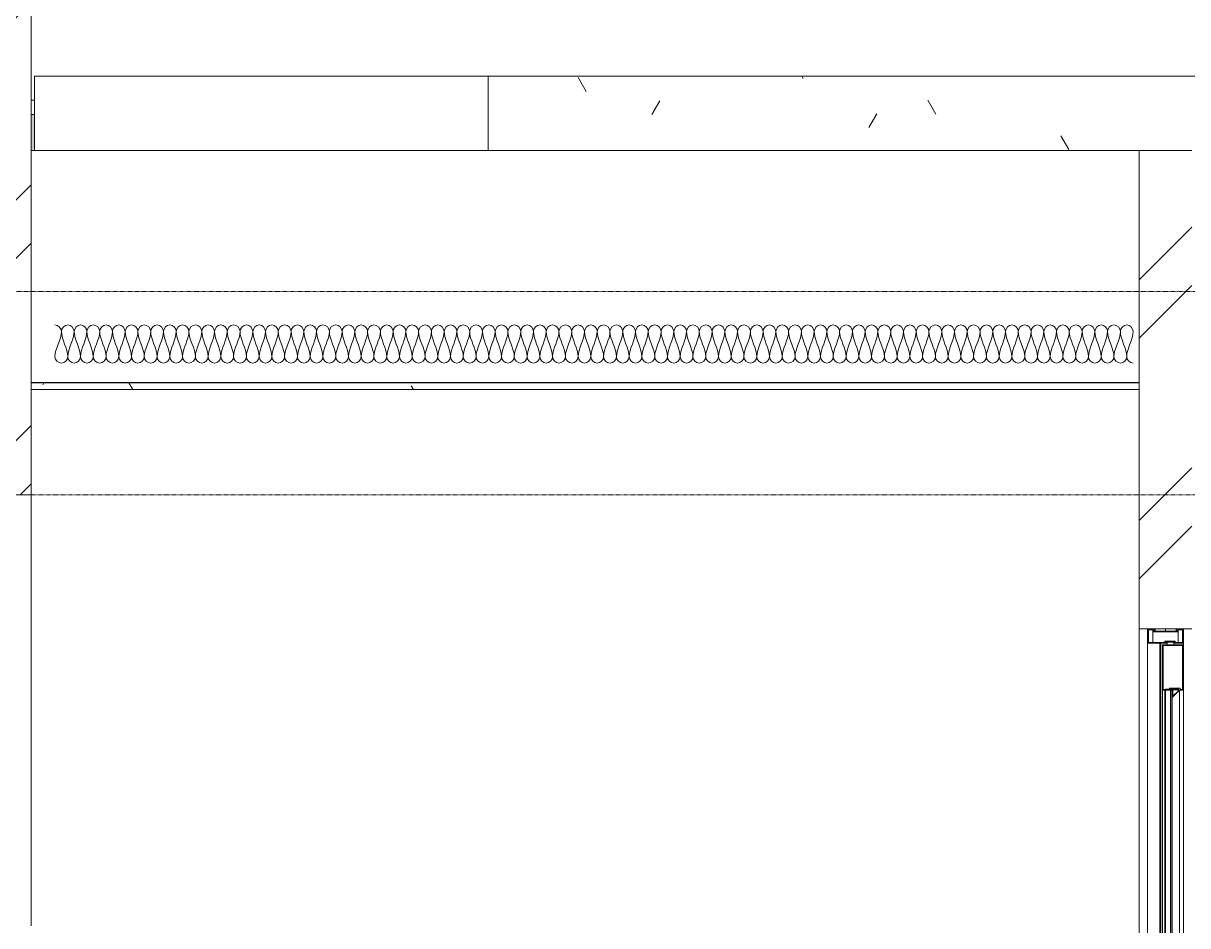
# Model space of a CAD drawing. Header units: millimetres. Extents: x -12186 to 152825, y -4386 to 9463.
# Drawn here: x 99962 to 102395, y 1480 to 3365 of the extents above; entities that cross this region are included whole.
import ezdxf

# ---------------------------------------------------------------- set-up
doc = ezdxf.new("R2010")
doc.units = ezdxf.units.MM
doc.linetypes.add('1000 Dashed', pattern=[2, 1, -1])
for name, color, linetype, lineweight in [('A-CLNG', 13, 'Continuous', 9), ('A-CLNG-PATT', 13, 'Continuous', 9), ('A-DETL', 90, 'Continuous', 5), ('A-DOOR', 31, 'Continuous', 5), ('A-FLOR-LEVL', 51, 'Continuous', 5), ('A-GLAZ-CURT', 52, 'Continuous', 5), ('A-GLAZ-CWMG', 51, 'Continuous', 5), ('A-WALL', 113, 'Continuous', 9), ('A-WALL-PATT', 111, 'Continuous', 9), ('S-FSTN', 2, 'Continuous', 5)]:
    doc.layers.add(name, color=color, linetype=linetype, lineweight=lineweight)
pattern_1 = [(45, (103963, 5504.12), (-251.447, 251.447), []), (45, (103963, 5885.12), (-251.447, 251.447), [])]
pattern_2 = [(0, (-3547.9, 5504.12), (812.8, 203.2), [33.53, -576.07, 33.53, -3827.27]), (0, (-3547.9, 5504.12), (812.8, 203.2), [-643.128, -576.072, 33.528, -1185.672, -2032]), (0, (-3547.9, 5504.12), (812.8, 203.2), [-2438.4, 33.528, -576.072, 33.528, -1388.872]), (0, (-3547.9, 5504.12), (812.8, 203.2), [-3081.53, -372.87, 33.53, -982.47]), (120, (-3243.1, 5605.72), (-582.376, 602.3054), [33.53, -576.07, 33.53, -3827.27]), (120, (-3243.1, 5605.72), (-582.376, 602.3054), [-643.128, -576.072, 33.528, -1185.672, -2032]), (120, (-3243.1, 5605.72), (-582.376, 602.3054), [-2438.4, 33.528, -576.072, 33.528, -1388.872]), (120, (-3243.1, 5605.72), (-582.376, 602.3054), [-3081.53, -372.87, 33.53, -982.47]), (240, (-3141.5, 6012.12), (-230.424, -805.5054), [33.53, -576.07, 33.53, -3827.27]), (240, (-3141.5, 6012.12), (-230.424, -805.5054), [-643.128, -576.072, 33.528, -1185.672, -2032]), (240, (-3141.5, 6012.12), (-230.424, -805.5054), [-2438.4, 33.528, -576.072, 33.528, -1388.872]), (240, (-3141.5, 6012.12), (-230.424, -805.5054), [-3081.53, -372.87, 33.53, -982.47])]

# ---------------------------------------------------------------- blocks, each defined once
blk = doc.blocks.new('Door Aluminium - Single Opening Out with Cill - Door Aluminium Single Opening Out with Cill 900x2100-V336-Section 3')
at = {"layer": 'A-DOOR'}
for p, q in [((-5183.7, 2100), (-5199.2, 2100)), ((-5199.2, 2100), (-5199.2, 2070)), ((-5197.2, 2071.8), (-5197.2, 2098)), ((-5197.2, 2098), (-5188, 2098)), ((-5188, 2098), (-5188, 2093.7)), ((-5188, 2093.7), (-5135.4, 2093.7)), ((-5188, 2071.8), (-5188, 2093.7)), ((-5186.2, 2095.5), (-5186.2, 2098.5)), ((-5186.2, 2098.5), (-5183.7, 2098.5)), ((-5186.2, 2095.5), (-5186.2, 2098.5)), ((-5183.7, 2098.5), (-5186.2, 2098.5)), ((-5137.2, 2095.5), (-5186.2, 2095.5)), ((-5183.7, 2098.5), (-5183.7, 2100)), ((-5183.7, 2098.5), (-5183.7, 2095.5)), ((-5124.2, 2100), (-5139.7, 2100)), ((-5139.7, 2100), (-5139.7, 2098.5)), ((-5139.7, 2098.5), (-5137.2, 2098.5)), ((-5137.2, 2098.5), (-5139.7, 2098.5)), ((-5139.7, 2095.4), (-5139.7, 2098.5)), ((-5137.2, 2098.5), (-5137.2, 2095.5)), ((-5137.2, 2098.5), (-5137.2, 2095.5)), ((-5135.4, 2093.7), (-5135.4, 2098)), ((-5135.4, 2098), (-5126.2, 2098)), ((-5135.4, 2093.7), (-5135.4, 2072)), ((-5126.2, 2098), (-5126.2, 2072)), ((-5124.2, 2070), (-5124.2, 2100)), ((-5199.2, 2070), (-5173.7, 2070)), ((-5199.2, 32.1), (-5199.2, 2070)), ((-5163.5, 2071.8), (-5197.2, 2071.8)), ((-5173.7, 2070), (-5173.7, 2055)), ((-5171.9, 2055), (-5171.9, 2070)), ((-5171.9, 2070), (-5158.7, 2070)), ((-5141.4, 2074.4), (-5163.5, 2074.4)), ((-5163.5, 2074.4), (-5163.5, 2071.8)), ((-5161.7, 2071.3), (-5161.7, 2072.6)), ((-5161.7, 2072.6), (-5143.2, 2072.6)), ((-5161.7, 2071.3), (-5161.7, 2072.6)), ((-5158.7, 2071), (-5161.7, 2071.3)), ((-5158.7, 2070), (-5158.7, 2071)), ((-5158.7, 2070), (-5158.7, 2067)), ((-5143.2, 2071), (-5144.7, 2071)), ((-5144.7, 2071), (-5144.7, 2070)), ((-5144.7, 2070), (-5124.2, 2070)), ((-5144.7, 2067), (-5144.7, 2070)), ((-5143.2, 2072.6), (-5143.2, 2071)), ((-5143.2, 2072.6), (-5143.2, 2071)), ((-5141.4, 2072), (-5141.4, 2074.4)), ((-5126.2, 2072), (-5141.4, 2072)), ((-5124.2, 2070), (-5124.2, 0)), ((-5173.7, 2055), (-5171.9, 2055)), ((-5173.7, 25.4), (-5173.7, 2055)), ((-5171.9, 2055), (-5171.9, 14.4)), ((-5124.4, 2067), (-5168.4, 2067)), ((-5168.4, 2067), (-5168.4, 1972)), ((-5166.6, 1973.8), (-5166.6, 2065.2)), ((-5166.6, 2065.2), (-5126.2, 2065.2)), ((-5126.2, 2065.2), (-5126.2, 1973.8)), ((-5124.4, 1972), (-5124.4, 2067)), ((-5168.4, 1972), (-5163.4, 1972)), ((-5168.4, 110), (-5168.4, 1972)), ((-5153.2, 1973.8), (-5166.6, 1973.8)), ((-5163.4, 1972), (-5163.4, 1957)), ((-5161.7, 1974.1), (-5161.7, 110)), ((-5151.7, 1974.1), (-5161.7, 1974.1)), ((-5161.7, 1957), (-5161.7, 1972)), ((-5161.7, 1972), (-5148.4, 1972)), ((-5131.1, 1976.4), (-5153.2, 1976.4)), ((-5153.2, 1976.4), (-5153.2, 1973.8)), ((-5151.7, 110), (-5151.7, 1974.1)), ((-5151.4, 1973.3), (-5151.4, 1974.6)), ((-5151.4, 1974.6), (-5134.4, 1974.6)), ((-5151.4, 1973.3), (-5151.4, 1974.6)), ((-5148.4, 1973.3), (-5151.4, 1973.3)), ((-5148.4, 1972), (-5148.4, 1973.3)), ((-5148.4, 1972), (-5148.4, 110)), ((-5134.7, 1974.1), (-5147.7, 1974.1)), ((-5147.7, 1974.1), (-5147.7, 1956.9)), ((-5147.7, 1956.9), (-5132.8, 1971.8)), ((-5146.7, 1959.3), (-5146.7, 1973.1)), ((-5146.7, 1973.1), (-5135.7, 1973.1)), ((-5135.7, 1973.1), (-5135.7, 1970.3)), ((-5135.7, 1970.3), (-5135.7, 1973.1)), ((-5134.7, 1971.8), (-5134.7, 1974.1)), ((-5132.8, 1971.8), (-5134.7, 1971.8)), ((-5134.4, 1974.6), (-5134.4, 1972)), ((-5134.4, 1972), (-5124.4, 1972)), ((-5132.8, 110.2), (-5132.8, 1971.8)), ((-5131.1, 1973.8), (-5131.1, 1976.4)), ((-5126.2, 1973.8), (-5131.1, 1973.8)), ((-5124.4, 1972), (-5124.4, 110)), ((-5163.4, 1957), (-5161.7, 1957)), ((-5163.4, 125), (-5163.4, 1957)), ((-5147.7, 125.1), (-5147.7, 1956.9)), ((-5135.7, 1970.3), (-5146.7, 1959.3)), ((-5163.4, 125), (-5163.4, 110)), ((-5161.7, 125), (-5163.4, 125)), ((-5161.7, 110), (-5161.7, 125)), ((-5132.8, 110.2), (-5147.7, 125.1)), ((-5147.7, 125.1), (-5147.7, 107.9)), ((-5146.7, 108.9), (-5146.7, 122.7)), ((-5146.7, 122.7), (-5135.7, 111.7)), ((-5163.4, 110), (-5168.4, 110)), ((-5168.4, 110), (-5168.4, 15)), ((-5166.6, 36.8), (-5166.6, 108.2)), ((-5166.6, 108.2), (-5153.2, 108.2)), ((-5163.4, 36.6), (-5163.4, 108.2)), ((-5148.4, 110), (-5161.7, 110)), ((-5161.7, 110), (-5151.7, 110)), ((-5161.7, 108.2), (-5161.7, 36.6)), ((-5153.2, 108.2), (-5153.2, 105.6)), ((-5153.2, 105.6), (-5131, 105.6)), ((-5148.4, 107.4), (-5148.4, 110)), ((-5134.4, 107.4), (-5148.4, 107.4)), ((-5148.4, 105.6), (-5148.4, 36.8)), ((-5147.7, 107.9), (-5134.7, 107.9)), ((-5135.7, 108.9), (-5146.7, 108.9)), ((-5135.7, 111.7), (-5135.7, 108.9)), ((-5135.7, 108.9), (-5135.7, 111.7)), ((-5134.7, 107.9), (-5134.7, 110.2)), ((-5134.7, 110.2), (-5132.8, 110.2)), ((-5124.4, 110), (-5134.4, 110)), ((-5134.4, 110), (-5134.4, 107.4)), ((-5134.4, 36.8), (-5134.4, 105.6)), ((-5131, 105.6), (-5131, 108.2)), ((-5131, 108.2), (-5126.2, 108.2)), ((-5126.2, 108.2), (-5126.2, 36.8)), ((-5124.4, 15), (-5124.4, 110)), ((-5199.2, 32.5), (-5195.2, 32.5)), ((-5195.4, 32.1), (-5199.2, 32.1)), ((-5199.2, 32.1), (-5199.2, 21.6)), ((-5197.5, 24.3), (-5197.5, 29.3)), ((-5197.5, 29.3), (-5195.4, 29.3)), ((-5194.9, 34.4), (-5197.2, 34.4)), ((-5195.4, 29.3), (-5195.4, 32.1)), ((-5195.2, 32.5), (-5195.2, 24.3)), ((-5194.9, 33.4), (-5194.9, 34.4)), ((-5191.4, 33.4), (-5194.9, 33.4)), ((-5193.9, 32.5), (-5175.6, 32.5)), ((-5193.9, 24.3), (-5193.9, 32.5)), ((-5187.9, 34.4), (-5191.4, 34.4)), ((-5191.4, 34.4), (-5191.4, 33.4)), ((-5187.9, 33.4), (-5187.9, 34.4)), ((-5184.4, 33.4), (-5187.9, 33.4)), ((-5180.9, 34.4), (-5184.4, 34.4)), ((-5184.4, 34.4), (-5184.4, 33.4)), ((-5180.9, 33.4), (-5180.9, 34.4)), ((-5177.4, 33.4), (-5180.9, 33.4)), ((-5173.9, 34.4), (-5177.4, 34.4)), ((-5177.4, 34.4), (-5177.4, 33.4)), ((-5175.6, 24.8), (-5177, 24.8)), ((-5177, 24.8), (-5177, 7.8)), ((-5175.6, 32.5), (-5175.6, 24.8)), ((-5174.1, 26.4), (-5174.1, 30.9)), ((-5174.1, 30.9), (-5171.9, 30.9)), ((-5171.9, 26.4), (-5174.1, 26.4)), ((-5171.9, 30.9), (-5171.9, 32.4)), ((-5171.9, 24.3), (-5171.9, 26.4)), ((-5126.2, 36.8), (-5166.6, 36.8)), ((-5166.6, 18.5), (-5166.6, 35)), ((-5166.6, 35), (-5126.2, 35)), ((-5163.4, 14.3), (-5163.4, 34.8)), ((-5161.7, 34.8), (-5161.7, 14.3)), ((-5148.4, 34.8), (-5148.4, 14.3)), ((-5134.4, 14.3), (-5134.4, 34.8)), ((-5126.2, 35), (-5126.2, 18.5)), ((-5199.2, 21.6), (-5196.8, 21.6)), ((-5199.2, 7.4), (-5199.2, 21.6)), ((-5196.8, 7.4), (-5199.2, 7.4)), ((-5199.2, 7.4), (-5199.2, 0)), ((-5195.4, 24.3), (-5197.5, 24.3)), ((-5197.5, 1.4), (-5197.5, 5.9)), ((-5197.5, 5.9), (-5191.7, 5.9)), ((-5196.2, 1.4), (-5197.5, 1.4)), ((-5196.8, 21.6), (-5196.8, 7.4)), ((-5196.2, 0), (-5196.2, 1.4)), ((-5195.4, 7.4), (-5195.4, 24.3)), ((-5193.2, 7.4), (-5195.4, 7.4)), ((-5195.2, 24.3), (-5193.9, 24.3)), ((-5190.9, 16.2), (-5193.2, 13.9)), ((-5193.2, 13.9), (-5193.2, 7.4)), ((-5191.7, 13.3), (-5190.3, 14.7)), ((-5191.7, 5.9), (-5191.7, 13.3)), ((-5183.8, 15.6), (-5190.9, 16.2)), ((-5190.3, 14.7), (-5185.6, 14.3)), ((-5185.6, 14.3), (-5185.6, 0)), ((-5183.8, 7.4), (-5183.8, 15.6)), ((-5174.6, 7.4), (-5183.8, 7.4)), ((-5183.8, 0), (-5183.8, 5.9)), ((-5183.8, 5.9), (-5174.6, 5.9)), ((-5177, 7.8), (-5175.7, 7.8)), ((-5175.7, 7.8), (-5175.7, 23.3)), ((-5175.7, 23.3), (-5172.9, 23.3)), ((-5130.3, 10.9), (-5175.4, 14.9)), ((-5175.4, 14.9), (-5175.4, 9.6)), ((-5175.4, 9.6), (-5174.6, 9.6)), ((-5174.6, 9.6), (-5174.6, 7.4)), ((-5174.6, 5.9), (-5174.6, 0)), ((-5173.7, 14.6), (-5173.7, 23.6)), ((-5173.7, 10.6), (-5173.7, 12.3)), ((-5173.1, 0), (-5173.1, 13.2)), ((-5173.1, 13.2), (-5144.7, 10.7)), ((-5171.9, 12.3), (-5171.9, 0)), ((-5168.4, 15), (-5166.6, 15)), ((-5163.4, 14.3), (-5168.4, 14.3)), ((-5163.4, 18.5), (-5166.6, 18.5)), ((-5166.6, 15), (-5166.6, 16.9)), ((-5166.6, 16.9), (-5163.4, 16.9)), ((-5163.4, 16.9), (-5163.4, 18.5)), ((-5161.7, 14.3), (-5163.4, 14.3)), ((-5148.4, 14.3), (-5161.7, 14.3)), ((-5158.7, 11.9), (-5158.7, 0)), ((-5134.4, 14.3), (-5148.4, 14.3)), ((-5144.7, 12.3), (-5144.7, 14.3)), ((-5144.7, 10.7), (-5144.7, 0)), ((-5143.2, 0), (-5143.2, 10.5)), ((-5143.2, 10.5), (-5131.8, 9.6)), ((-5124.4, 14.3), (-5134.4, 14.3)), ((-5131.8, 9.6), (-5131.8, 5.9)), ((-5131.8, 5.9), (-5128.1, 5.9)), ((-5130.3, 7.4), (-5130.3, 10.9)), ((-5128.1, 7.4), (-5130.3, 7.4)), ((-5128.1, 1.4), (-5129.7, 1.4)), ((-5129.7, 1.4), (-5129.7, 0)), ((-5126.2, 18.5), (-5129.4, 18.5)), ((-5129.4, 18.5), (-5129.4, 16.9)), ((-5129.4, 16.9), (-5126.2, 16.9)), ((-5126.2, 10.6), (-5128.1, 10.6)), ((-5128.1, 10.6), (-5128.1, 7.4)), ((-5128.1, 5.9), (-5128.1, 1.4)), ((-5126.2, 16.9), (-5126.2, 15)), ((-5126.2, 15), (-5124.4, 15)), ((-5126.2, 0), (-5126.2, 10.6)), ((-5199.2, 0), (-5196.2, 0)), ((-5185.6, 0), (-5183.8, 0)), ((-5174.6, 0), (-5173.1, 0)), ((-5144.7, 0), (-5143.2, 0)), ((-5129.7, 0), (-5126.2, 0))]:
    blk.add_line(p, q, dxfattribs=at)
for centre, radius, start, end in [((-5197.2, 32.4), 2, 90, 177.134), ((-5173.9, 32.4), 2, 0, 90), ((-5172.9, 24.3), 1, 270, 0)]:
    blk.add_arc(centre, radius, start, end, dxfattribs=at)
blk = doc.blocks.new('Structural Connections 1 - Structural Connections 1-1359859-Section 3')
at = {"layer": 'S-FSTN'}
blk.add_line((-7532.7, 3205), (-7525.7, 3205), dxfattribs=at)
blk = doc.blocks.new('System Panel - Glazed-1463163-Section 3')
at = {"layer": 'A-GLAZ-CURT'}
blk.add_hatch(color=256, dxfattribs=at).paths.add_polyline_path([(-7525.7, 3100), (-7525.7, 3175), (-7532.7, 3175), (-7532.7, 3100)])
blk = doc.blocks.new('Rectangular Mullion - Sheerclip 15 - 75x50 Aluminium Top and Side A Edge Frame-1463161-Section 3')
at = {"layer": 'A-GLAZ-CWMG'}
for p, q in [((-7532.7, 3205), (-7525.7, 3205)), ((-7532.7, 3175), (-7525.7, 3175))]:
    blk.add_line(p, q, dxfattribs=at)
blk = doc.blocks.new('Ceilings 1 - Ceilings 2-1438873-Section 3')
at = {"layer": 'A-CLNG-PATT'}
h = blk.add_hatch(dxfattribs=at)
h.set_pattern_fill('FP_152', color=256, style=0, pattern_type=2)
h.set_pattern_definition(pattern_2)
h.paths.add_polyline_path([(-7325.6, 3100), (-6577.7, 3100), (-6577.7, 3255), (-7525.7, 3255), (-7525.7, 3100)])
h = blk.add_hatch(dxfattribs=at)
h.set_pattern_fill('FP_152', color=256, style=0, pattern_type=2)
h.set_pattern_definition(pattern_2)
h.paths.add_polyline_path([(-3024.7, 2793), (-3024.7, 3255), (-6577.7, 3255), (-6577.7, 3100), (-4069.7, 3100), (-4069.7, 2793), (-3906.5, 2793), (-3906.5, 2835), (-3187.9, 2835), (-3187.9, 2793)])
at = {"layer": 'A-CLNG'}
for p, q in [((-7525.7, 3100), (-7525.7, 3255)), ((-7525.7, 3255), (-6577.7, 3255)), ((-6577.7, 3255), (-3024.7, 3255)), ((-6577.7, 3255), (-6577.7, 3100))]:
    blk.add_line(p, q, dxfattribs=at)

msp = doc.modelspace()

# ---------------------------------------------------------------- hatches: boundary and pattern name
at = {"layer": 'A-CLNG-PATT', "lineweight": 5}
h = msp.add_hatch(dxfattribs=at)
h.set_pattern_fill('FP_119', color=256, style=0, pattern_type=2)
h.set_pattern_definition([(0, (103962.99, 5504.12), (406.4, 101.6), [33.528, -271.272, 33.528, -271.272, -1625.6]), (0, (103962.99, 5504.12), (406.4, 101.6), [-609.6, 33.528, -576.072, 33.528, -271.272, -711.2]), (0, (103962.99, 5504.12), (406.4, 101.6), [-1524, 33.528, -169.672, 33.528, -474.472]), (120, (104115.39, 5554.92), (-291.1882, 301.1527), [33.528, -271.272, 33.528, -271.272, -1625.6]), (120, (104115.39, 5554.92), (-291.1882, 301.1527), [-609.6, 33.528, -576.072, 33.528, -271.272, -711.2]), (120, (104115.39, 5554.92), (-291.1882, 301.1527), [-1524, 33.528, -169.672, 33.528, -474.472]), (240, (104166.19, 5758.12), (-115.2118, -402.7527), [33.528, -271.272, 33.528, -1896.872]), (240, (104166.19, 5758.12), (-115.2118, -402.7527), [-338.328, -271.272, 33.528, -576.072, -1016]), (240, (104166.19, 5758.12), (-115.2118, -402.7527), [-1219.2, 33.528, -271.272, 33.528, -677.672]), (240, (104166.19, 5758.12), (-115.2118, -402.7527), [-1557.528, -169.672, 33.528, -474.472])])
h.paths.add_polyline_path([(102294.2, 2600), (102294.2, 2614), (99978.2, 2614), (99978.2, 2600), (102265.1, 2600)])
at = {"layer": 'A-WALL-PATT', "lineweight": 5}
h = msp.add_hatch(dxfattribs=at)
h.set_pattern_fill('FP_115', color=256, style=0, pattern_type=2)
h.set_pattern_definition(pattern_1)
h.paths.add_polyline_path([(99978.2, -552.5), (99978.2, 1480), (99868.2, 1480), (99868.2, -552.5), (99966.4, -552.5)])
h.paths.add_polyline_path([(99916.5, 915.2), (99910.1, 915.2), (99910.1, 1054.9), (99916.5, 1054.9), (99916.5, 933.1)])
h.paths.add_polyline_path([(99868.2, 2380), (99978.2, 2380), (99978.2, 4498.9), (99868.2, 4465.3), (99868.2, 2460.3)])
h = msp.add_hatch(dxfattribs=at)
h.set_pattern_fill('FP_115', color=256, style=0, pattern_type=2)
h.set_pattern_definition(pattern_1)
h.paths.add_polyline_path([(102404.2, -552.5), (102404.2, 0), (102294.2, 0), (102294.2, -552.5), (102374.6, -552.5)])
h.paths.add_polyline_path([(102294.2, 2100), (102404.2, 2100), (102404.2, 3100), (102294.2, 3100), (102294.2, 2101)])

# ---------------------------------------------------------------- linework, layer by layer
at = {"layer": 'A-CLNG'}
for p, q in [((102294.2, 2615), (99978.2, 2615)), ((102294.2, 2614), (99978.2, 2614)), ((99978.2, 2600), (102294.2, 2600))]:
    msp.add_line(p, q, dxfattribs=at)
at = {"layer": 'A-DETL'}
for points in [[(100028, 2735.2), (100034.3, 2735.2), (100041.4, 2728.2), (100041.4, 2721.9)], [(100041.4, 2721.9), (100041.4, 2728.2), (100054.7, 2742.3), (100068, 2728.2), (100068, 2721.9)], [(100068, 2721.9), (100068, 2728.2), (100081.4, 2742.3), (100094.7, 2728.2), (100094.7, 2721.9)], [(100094.7, 2721.9), (100094.7, 2728.2), (100108, 2742.3), (100121.4, 2728.2), (100121.4, 2721.9)], [(100121.4, 2721.9), (100121.4, 2728.2), (100134.7, 2742.3), (100148, 2728.2), (100148, 2721.9)], [(100148, 2721.9), (100148, 2728.2), (100161.4, 2742.3), (100174.7, 2728.2), (100174.7, 2721.9)], [(100174.7, 2721.9), (100174.7, 2728.2), (100188, 2742.3), (100201.4, 2728.2), (100201.4, 2721.9)], [(100201.4, 2721.9), (100201.4, 2728.2), (100214.7, 2742.3), (100228, 2728.2), (100228, 2721.9)], [(100228, 2721.9), (100228, 2728.2), (100241.4, 2742.3), (100254.7, 2728.2), (100254.7, 2721.9)], [(100254.7, 2721.9), (100254.7, 2728.2), (100268, 2742.3), (100281.4, 2728.2), (100281.4, 2721.9)], [(100281.4, 2721.9), (100281.4, 2728.2), (100294.7, 2742.3), (100308, 2728.2), (100308, 2721.9)], [(100308, 2721.9), (100308, 2728.2), (100321.4, 2742.3), (100334.7, 2728.2), (100334.7, 2721.9)], [(100334.7, 2721.9), (100334.7, 2728.2), (100348, 2742.3), (100361.4, 2728.2), (100361.4, 2721.9)], [(100361.4, 2721.9), (100361.4, 2728.2), (100374.7, 2742.3), (100388, 2728.2), (100388, 2721.9)], [(100388, 2721.9), (100388, 2728.2), (100401.4, 2742.3), (100414.7, 2728.2), (100414.7, 2721.9)], [(100414.7, 2721.9), (100414.7, 2728.2), (100428, 2742.3), (100441.4, 2728.2), (100441.4, 2721.9)], [(100441.4, 2721.9), (100441.4, 2728.2), (100454.7, 2742.3), (100468, 2728.2), (100468, 2721.9)], [(100468, 2721.9), (100468, 2728.2), (100481.4, 2742.3), (100494.7, 2728.2), (100494.7, 2721.9)], [(100494.7, 2721.9), (100494.7, 2728.2), (100508, 2742.3), (100521.4, 2728.2), (100521.4, 2721.9)], [(100521.4, 2721.9), (100521.4, 2728.2), (100534.7, 2742.3), (100548, 2728.2), (100548, 2721.9)], [(100548, 2721.9), (100548, 2728.2), (100561.4, 2742.3), (100574.7, 2728.2), (100574.7, 2721.9)], [(100574.7, 2721.9), (100574.7, 2728.2), (100588, 2742.3), (100601.4, 2728.2), (100601.4, 2721.9)], [(100601.4, 2721.9), (100601.4, 2728.2), (100614.7, 2742.3), (100628, 2728.2), (100628, 2721.9)], [(100628, 2721.9), (100628, 2728.2), (100641.4, 2742.3), (100654.7, 2728.2), (100654.7, 2721.9)], [(100654.7, 2721.9), (100654.7, 2728.2), (100668, 2742.3), (100681.4, 2728.2), (100681.4, 2721.9)], [(100681.4, 2721.9), (100681.4, 2728.2), (100694.7, 2742.3), (100708, 2728.2), (100708, 2721.9)], [(100708, 2721.9), (100708, 2728.2), (100721.4, 2742.3), (100734.7, 2728.2), (100734.7, 2721.9)], [(100734.7, 2721.9), (100734.7, 2728.2), (100748, 2742.3), (100761.4, 2728.2), (100761.4, 2721.9)], [(100761.4, 2721.9), (100761.4, 2728.2), (100774.7, 2742.3), (100788, 2728.2), (100788, 2721.9)], [(100788, 2721.9), (100788, 2728.2), (100801.4, 2742.3), (100814.7, 2728.2), (100814.7, 2721.9)], [(100814.7, 2721.9), (100814.7, 2728.2), (100828, 2742.3), (100841.4, 2728.2), (100841.4, 2721.9)], [(100841.4, 2721.9), (100841.4, 2728.2), (100854.7, 2742.3), (100868, 2728.2), (100868, 2721.9)], [(100868, 2721.9), (100868, 2728.2), (100881.4, 2742.3), (100894.7, 2728.2), (100894.7, 2721.9)], [(100894.7, 2721.9), (100894.7, 2728.2), (100908, 2742.3), (100921.4, 2728.2), (100921.4, 2721.9)], [(100921.4, 2721.9), (100921.4, 2728.2), (100934.7, 2742.3), (100948, 2728.2), (100948, 2721.9)], [(100948, 2721.9), (100948, 2728.2), (100961.4, 2742.3), (100974.7, 2728.2), (100974.7, 2721.9)], [(100974.7, 2721.9), (100974.7, 2728.2), (100988, 2742.3), (101001.4, 2728.2), (101001.4, 2721.9)], [(101001.4, 2721.9), (101001.4, 2728.2), (101014.7, 2742.3), (101028, 2728.2), (101028, 2721.9)], [(101028, 2721.9), (101028, 2728.2), (101041.4, 2742.3), (101054.7, 2728.2), (101054.7, 2721.9)], [(101054.7, 2721.9), (101054.7, 2728.2), (101068, 2742.3), (101081.4, 2728.2), (101081.4, 2721.9)], [(101081.4, 2721.9), (101081.4, 2728.2), (101094.7, 2742.3), (101108, 2728.2), (101108, 2721.9)], [(101108, 2721.9), (101108, 2728.2), (101121.4, 2742.3), (101134.7, 2728.2), (101134.7, 2721.9)], [(101134.7, 2721.9), (101134.7, 2728.2), (101148, 2742.3), (101161.4, 2728.2), (101161.4, 2721.9)], [(101161.4, 2721.9), (101161.4, 2728.2), (101174.7, 2742.3), (101188, 2728.2), (101188, 2721.9)], [(101188, 2721.9), (101188, 2728.2), (101201.4, 2742.3), (101214.7, 2728.2), (101214.7, 2721.9)], [(101214.7, 2721.9), (101214.7, 2728.2), (101228, 2742.3), (101241.4, 2728.2), (101241.4, 2721.9)], [(101241.4, 2721.9), (101241.4, 2728.2), (101254.7, 2742.3), (101268, 2728.2), (101268, 2721.9)], [(101268, 2721.9), (101268, 2728.2), (101281.4, 2742.3), (101294.7, 2728.2), (101294.7, 2721.9)], [(101294.7, 2721.9), (101294.7, 2728.2), (101308, 2742.3), (101321.4, 2728.2), (101321.4, 2721.9)], [(101321.4, 2721.9), (101321.4, 2728.2), (101334.7, 2742.3), (101348, 2728.2), (101348, 2721.9)], [(101348, 2721.9), (101348, 2728.2), (101361.4, 2742.3), (101374.7, 2728.2), (101374.7, 2721.9)], [(101374.7, 2721.9), (101374.7, 2728.2), (101388, 2742.3), (101401.4, 2728.2), (101401.4, 2721.9)], [(101401.4, 2721.9), (101401.4, 2728.2), (101414.7, 2742.3), (101428, 2728.2), (101428, 2721.9)], [(101428, 2721.9), (101428, 2728.2), (101441.4, 2742.3), (101454.7, 2728.2), (101454.7, 2721.9)], [(101454.7, 2721.9), (101454.7, 2728.2), (101468, 2742.3), (101481.4, 2728.2), (101481.4, 2721.9)], [(101481.4, 2721.9), (101481.4, 2728.2), (101494.7, 2742.3), (101508, 2728.2), (101508, 2721.9)], [(101508, 2721.9), (101508, 2728.2), (101521.4, 2742.3), (101534.7, 2728.2), (101534.7, 2721.9)], [(101534.7, 2721.9), (101534.7, 2728.2), (101548, 2742.3), (101561.4, 2728.2), (101561.4, 2721.9)], [(101561.4, 2721.9), (101561.4, 2728.2), (101574.7, 2742.3), (101588, 2728.2), (101588, 2721.9)], [(101588, 2721.9), (101588, 2728.2), (101601.4, 2742.3), (101614.7, 2728.2), (101614.7, 2721.9)], [(101614.7, 2721.9), (101614.7, 2728.2), (101628, 2742.3), (101641.4, 2728.2), (101641.4, 2721.9)], [(101641.4, 2721.9), (101641.4, 2728.2), (101654.7, 2742.3), (101668, 2728.2), (101668, 2721.9)], [(101668, 2721.9), (101668, 2728.2), (101681.4, 2742.3), (101694.7, 2728.2), (101694.7, 2721.9)], [(101694.7, 2721.9), (101694.7, 2728.2), (101708, 2742.3), (101721.4, 2728.2), (101721.4, 2721.9)], [(101721.4, 2721.9), (101721.4, 2728.2), (101734.7, 2742.3), (101748, 2728.2), (101748, 2721.9)], [(101748, 2721.9), (101748, 2728.2), (101761.4, 2742.3), (101774.7, 2728.2), (101774.7, 2721.9)], [(101774.7, 2721.9), (101774.7, 2728.2), (101788, 2742.3), (101801.4, 2728.2), (101801.4, 2721.9)], [(101801.4, 2721.9), (101801.4, 2728.2), (101814.7, 2742.3), (101828, 2728.2), (101828, 2721.9)], [(101828, 2721.9), (101828, 2728.2), (101841.4, 2742.3), (101854.7, 2728.2), (101854.7, 2721.9)], [(101854.7, 2721.9), (101854.7, 2728.2), (101868, 2742.3), (101881.4, 2728.2), (101881.4, 2721.9)], [(101881.4, 2721.9), (101881.4, 2728.2), (101894.7, 2742.3), (101908, 2728.2), (101908, 2721.9)], [(101908, 2721.9), (101908, 2728.2), (101921.4, 2742.3), (101934.7, 2728.2), (101934.7, 2721.9)], [(101934.7, 2721.9), (101934.7, 2728.2), (101948, 2742.3), (101961.4, 2728.2), (101961.4, 2721.9)], [(101961.4, 2721.9), (101961.4, 2728.2), (101974.7, 2742.3), (101988, 2728.2), (101988, 2721.9)], [(101988, 2721.9), (101988, 2728.2), (102001.4, 2742.3), (102014.7, 2728.2), (102014.7, 2721.9)], [(102014.7, 2721.9), (102014.7, 2728.2), (102028, 2742.3), (102041.4, 2728.2), (102041.4, 2721.9)], [(102041.4, 2721.9), (102041.4, 2728.2), (102054.7, 2742.3), (102068, 2728.2), (102068, 2721.9)], [(102068, 2721.9), (102068, 2728.2), (102081.4, 2742.3), (102094.7, 2728.2), (102094.7, 2721.9)], [(102094.7, 2721.9), (102094.7, 2728.2), (102108, 2742.3), (102121.4, 2728.2), (102121.4, 2721.9)], [(102121.4, 2721.9), (102121.4, 2728.2), (102134.7, 2742.3), (102148, 2728.2), (102148, 2721.9)], [(102148, 2721.9), (102148, 2728.2), (102161.4, 2742.3), (102174.7, 2728.2), (102174.7, 2721.9)], [(102174.7, 2721.9), (102174.7, 2728.2), (102188, 2742.3), (102201.4, 2728.2), (102201.4, 2721.9)], [(102201.4, 2721.9), (102201.4, 2728.2), (102214.7, 2742.3), (102228, 2728.2), (102228, 2721.9)], [(102228, 2721.9), (102228, 2728.2), (102241.4, 2742.3), (102254.7, 2728.2), (102254.7, 2721.9)], [(102254.7, 2721.9), (102254.7, 2728.2), (102268, 2742.3), (102281.4, 2728.2), (102281.4, 2721.9)], [(100041.4, 2721.9), (100041.4, 2703.6), (100028, 2686.9), (100028, 2668.6)], [(100054.7, 2668.6), (100054.7, 2686.9), (100041.4, 2703.6), (100041.4, 2721.9)], [(100068, 2721.9), (100068, 2703.6), (100054.7, 2686.9), (100054.7, 2668.6)], [(100081.4, 2668.6), (100081.4, 2686.9), (100068, 2703.6), (100068, 2721.9)], [(100094.7, 2721.9), (100094.7, 2703.6), (100081.4, 2686.9), (100081.4, 2668.6)], [(100108, 2668.6), (100108, 2686.9), (100094.7, 2703.6), (100094.7, 2721.9)], [(100121.4, 2721.9), (100121.4, 2703.6), (100108, 2686.9), (100108, 2668.6)], [(100134.7, 2668.6), (100134.7, 2686.9), (100121.4, 2703.6), (100121.4, 2721.9)], [(100148, 2721.9), (100148, 2703.6), (100134.7, 2686.9), (100134.7, 2668.6)], [(100161.4, 2668.6), (100161.4, 2686.9), (100148, 2703.6), (100148, 2721.9)], [(100174.7, 2721.9), (100174.7, 2703.6), (100161.4, 2686.9), (100161.4, 2668.6)], [(100188, 2668.6), (100188, 2686.9), (100174.7, 2703.6), (100174.7, 2721.9)], [(100201.4, 2721.9), (100201.4, 2703.6), (100188, 2686.9), (100188, 2668.6)], [(100214.7, 2668.6), (100214.7, 2686.9), (100201.4, 2703.6), (100201.4, 2721.9)], [(100228, 2721.9), (100228, 2703.6), (100214.7, 2686.9), (100214.7, 2668.6)], [(100241.4, 2668.6), (100241.4, 2686.9), (100228, 2703.6), (100228, 2721.9)], [(100254.7, 2721.9), (100254.7, 2703.6), (100241.4, 2686.9), (100241.4, 2668.6)], [(100268, 2668.6), (100268, 2686.9), (100254.7, 2703.6), (100254.7, 2721.9)], [(100281.4, 2721.9), (100281.4, 2703.6), (100268, 2686.9), (100268, 2668.6)], [(100294.7, 2668.6), (100294.7, 2686.9), (100281.4, 2703.6), (100281.4, 2721.9)], [(100308, 2721.9), (100308, 2703.6), (100294.7, 2686.9), (100294.7, 2668.6)], [(100321.4, 2668.6), (100321.4, 2686.9), (100308, 2703.6), (100308, 2721.9)], [(100334.7, 2721.9), (100334.7, 2703.6), (100321.4, 2686.9), (100321.4, 2668.6)], [(100348, 2668.6), (100348, 2686.9), (100334.7, 2703.6), (100334.7, 2721.9)], [(100361.4, 2721.9), (100361.4, 2703.6), (100348, 2686.9), (100348, 2668.6)], [(100374.7, 2668.6), (100374.7, 2686.9), (100361.4, 2703.6), (100361.4, 2721.9)], [(100388, 2721.9), (100388, 2703.6), (100374.7, 2686.9), (100374.7, 2668.6)], [(100401.4, 2668.6), (100401.4, 2686.9), (100388, 2703.6), (100388, 2721.9)], [(100414.7, 2721.9), (100414.7, 2703.6), (100401.4, 2686.9), (100401.4, 2668.6)], [(100428, 2668.6), (100428, 2686.9), (100414.7, 2703.6), (100414.7, 2721.9)], [(100441.4, 2721.9), (100441.4, 2703.6), (100428, 2686.9), (100428, 2668.6)], [(100454.7, 2668.6), (100454.7, 2686.9), (100441.4, 2703.6), (100441.4, 2721.9)], [(100468, 2721.9), (100468, 2703.6), (100454.7, 2686.9), (100454.7, 2668.6)], [(100481.4, 2668.6), (100481.4, 2686.9), (100468, 2703.6), (100468, 2721.9)], [(100494.7, 2721.9), (100494.7, 2703.6), (100481.4, 2686.9), (100481.4, 2668.6)], [(100508, 2668.6), (100508, 2686.9), (100494.7, 2703.6), (100494.7, 2721.9)], [(100521.4, 2721.9), (100521.4, 2703.6), (100508, 2686.9), (100508, 2668.6)], [(100534.7, 2668.6), (100534.7, 2686.9), (100521.4, 2703.6), (100521.4, 2721.9)], [(100548, 2721.9), (100548, 2703.6), (100534.7, 2686.9), (100534.7, 2668.6)], [(100561.4, 2668.6), (100561.4, 2686.9), (100548, 2703.6), (100548, 2721.9)], [(100574.7, 2721.9), (100574.7, 2703.6), (100561.4, 2686.9), (100561.4, 2668.6)], [(100588, 2668.6), (100588, 2686.9), (100574.7, 2703.6), (100574.7, 2721.9)], [(100601.4, 2721.9), (100601.4, 2703.6), (100588, 2686.9), (100588, 2668.6)], [(100614.7, 2668.6), (100614.7, 2686.9), (100601.4, 2703.6), (100601.4, 2721.9)], [(100628, 2721.9), (100628, 2703.6), (100614.7, 2686.9), (100614.7, 2668.6)], [(100641.4, 2668.6), (100641.4, 2686.9), (100628, 2703.6), (100628, 2721.9)], [(100654.7, 2721.9), (100654.7, 2703.6), (100641.4, 2686.9), (100641.4, 2668.6)], [(100668, 2668.6), (100668, 2686.9), (100654.7, 2703.6), (100654.7, 2721.9)], [(100681.4, 2721.9), (100681.4, 2703.6), (100668, 2686.9), (100668, 2668.6)], [(100694.7, 2668.6), (100694.7, 2686.9), (100681.4, 2703.6), (100681.4, 2721.9)], [(100708, 2721.9), (100708, 2703.6), (100694.7, 2686.9), (100694.7, 2668.6)], [(100721.4, 2668.6), (100721.4, 2686.9), (100708, 2703.6), (100708, 2721.9)], [(100734.7, 2721.9), (100734.7, 2703.6), (100721.4, 2686.9), (100721.4, 2668.6)], [(100748, 2668.6), (100748, 2686.9), (100734.7, 2703.6), (100734.7, 2721.9)], [(100761.4, 2721.9), (100761.4, 2703.6), (100748, 2686.9), (100748, 2668.6)], [(100774.7, 2668.6), (100774.7, 2686.9), (100761.4, 2703.6), (100761.4, 2721.9)], [(100788, 2721.9), (100788, 2703.6), (100774.7, 2686.9), (100774.7, 2668.6)], [(100801.4, 2668.6), (100801.4, 2686.9), (100788, 2703.6), (100788, 2721.9)], [(100814.7, 2721.9), (100814.7, 2703.6), (100801.4, 2686.9), (100801.4, 2668.6)], [(100828, 2668.6), (100828, 2686.9), (100814.7, 2703.6), (100814.7, 2721.9)], [(100841.4, 2721.9), (100841.4, 2703.6), (100828, 2686.9), (100828, 2668.6)], [(100854.7, 2668.6), (100854.7, 2686.9), (100841.4, 2703.6), (100841.4, 2721.9)], [(100868, 2721.9), (100868, 2703.6), (100854.7, 2686.9), (100854.7, 2668.6)], [(100881.4, 2668.6), (100881.4, 2686.9), (100868, 2703.6), (100868, 2721.9)], [(100894.7, 2721.9), (100894.7, 2703.6), (100881.4, 2686.9), (100881.4, 2668.6)], [(100908, 2668.6), (100908, 2686.9), (100894.7, 2703.6), (100894.7, 2721.9)], [(100921.4, 2721.9), (100921.4, 2703.6), (100908, 2686.9), (100908, 2668.6)], [(100934.7, 2668.6), (100934.7, 2686.9), (100921.4, 2703.6), (100921.4, 2721.9)], [(100948, 2721.9), (100948, 2703.6), (100934.7, 2686.9), (100934.7, 2668.6)], [(100961.4, 2668.6), (100961.4, 2686.9), (100948, 2703.6), (100948, 2721.9)], [(100974.7, 2721.9), (100974.7, 2703.6), (100961.4, 2686.9), (100961.4, 2668.6)], [(100988, 2668.6), (100988, 2686.9), (100974.7, 2703.6), (100974.7, 2721.9)], [(101001.4, 2721.9), (101001.4, 2703.6), (100988, 2686.9), (100988, 2668.6)], [(101014.7, 2668.6), (101014.7, 2686.9), (101001.4, 2703.6), (101001.4, 2721.9)], [(101028, 2721.9), (101028, 2703.6), (101014.7, 2686.9), (101014.7, 2668.6)], [(101041.4, 2668.6), (101041.4, 2686.9), (101028, 2703.6), (101028, 2721.9)], [(101054.7, 2721.9), (101054.7, 2703.6), (101041.4, 2686.9), (101041.4, 2668.6)], [(101068, 2668.6), (101068, 2686.9), (101054.7, 2703.6), (101054.7, 2721.9)], [(101081.4, 2721.9), (101081.4, 2703.6), (101068, 2686.9), (101068, 2668.6)], [(101094.7, 2668.6), (101094.7, 2686.9), (101081.4, 2703.6), (101081.4, 2721.9)], [(101108, 2721.9), (101108, 2703.6), (101094.7, 2686.9), (101094.7, 2668.6)], [(101121.4, 2668.6), (101121.4, 2686.9), (101108, 2703.6), (101108, 2721.9)], [(101134.7, 2721.9), (101134.7, 2703.6), (101121.4, 2686.9), (101121.4, 2668.6)], [(101148, 2668.6), (101148, 2686.9), (101134.7, 2703.6), (101134.7, 2721.9)], [(101161.4, 2721.9), (101161.4, 2703.6), (101148, 2686.9), (101148, 2668.6)], [(101174.7, 2668.6), (101174.7, 2686.9), (101161.4, 2703.6), (101161.4, 2721.9)], [(101188, 2721.9), (101188, 2703.6), (101174.7, 2686.9), (101174.7, 2668.6)], [(101201.4, 2668.6), (101201.4, 2686.9), (101188, 2703.6), (101188, 2721.9)], [(101214.7, 2721.9), (101214.7, 2703.6), (101201.4, 2686.9), (101201.4, 2668.6)], [(101228, 2668.6), (101228, 2686.9), (101214.7, 2703.6), (101214.7, 2721.9)], [(101241.4, 2721.9), (101241.4, 2703.6), (101228, 2686.9), (101228, 2668.6)], [(101254.7, 2668.6), (101254.7, 2686.9), (101241.4, 2703.6), (101241.4, 2721.9)], [(101268, 2721.9), (101268, 2703.6), (101254.7, 2686.9), (101254.7, 2668.6)], [(101281.4, 2668.6), (101281.4, 2686.9), (101268, 2703.6), (101268, 2721.9)], [(101294.7, 2721.9), (101294.7, 2703.6), (101281.4, 2686.9), (101281.4, 2668.6)], [(101308, 2668.6), (101308, 2686.9), (101294.7, 2703.6), (101294.7, 2721.9)], [(101321.4, 2721.9), (101321.4, 2703.6), (101308, 2686.9), (101308, 2668.6)], [(101334.7, 2668.6), (101334.7, 2686.9), (101321.4, 2703.6), (101321.4, 2721.9)], [(101348, 2721.9), (101348, 2703.6), (101334.7, 2686.9), (101334.7, 2668.6)], [(101361.4, 2668.6), (101361.4, 2686.9), (101348, 2703.6), (101348, 2721.9)], [(101374.7, 2721.9), (101374.7, 2703.6), (101361.4, 2686.9), (101361.4, 2668.6)], [(101388, 2668.6), (101388, 2686.9), (101374.7, 2703.6), (101374.7, 2721.9)], [(101401.4, 2721.9), (101401.4, 2703.6), (101388, 2686.9), (101388, 2668.6)], [(101414.7, 2668.6), (101414.7, 2686.9), (101401.4, 2703.6), (101401.4, 2721.9)], [(101428, 2721.9), (101428, 2703.6), (101414.7, 2686.9), (101414.7, 2668.6)], [(101441.4, 2668.6), (101441.4, 2686.9), (101428, 2703.6), (101428, 2721.9)], [(101454.7, 2721.9), (101454.7, 2703.6), (101441.4, 2686.9), (101441.4, 2668.6)], [(101468, 2668.6), (101468, 2686.9), (101454.7, 2703.6), (101454.7, 2721.9)], [(101481.4, 2721.9), (101481.4, 2703.6), (101468, 2686.9), (101468, 2668.6)], [(101494.7, 2668.6), (101494.7, 2686.9), (101481.4, 2703.6), (101481.4, 2721.9)], [(101508, 2721.9), (101508, 2703.6), (101494.7, 2686.9), (101494.7, 2668.6)], [(101521.4, 2668.6), (101521.4, 2686.9), (101508, 2703.6), (101508, 2721.9)], [(101534.7, 2721.9), (101534.7, 2703.6), (101521.4, 2686.9), (101521.4, 2668.6)], [(101548, 2668.6), (101548, 2686.9), (101534.7, 2703.6), (101534.7, 2721.9)], [(101561.4, 2721.9), (101561.4, 2703.6), (101548, 2686.9), (101548, 2668.6)], [(101574.7, 2668.6), (101574.7, 2686.9), (101561.4, 2703.6), (101561.4, 2721.9)], [(101588, 2721.9), (101588, 2703.6), (101574.7, 2686.9), (101574.7, 2668.6)], [(101601.4, 2668.6), (101601.4, 2686.9), (101588, 2703.6), (101588, 2721.9)], [(101614.7, 2721.9), (101614.7, 2703.6), (101601.4, 2686.9), (101601.4, 2668.6)], [(101628, 2668.6), (101628, 2686.9), (101614.7, 2703.6), (101614.7, 2721.9)], [(101641.4, 2721.9), (101641.4, 2703.6), (101628, 2686.9), (101628, 2668.6)], [(101654.7, 2668.6), (101654.7, 2686.9), (101641.4, 2703.6), (101641.4, 2721.9)], [(101668, 2721.9), (101668, 2703.6), (101654.7, 2686.9), (101654.7, 2668.6)], [(101681.4, 2668.6), (101681.4, 2686.9), (101668, 2703.6), (101668, 2721.9)], [(101694.7, 2721.9), (101694.7, 2703.6), (101681.4, 2686.9), (101681.4, 2668.6)], [(101708, 2668.6), (101708, 2686.9), (101694.7, 2703.6), (101694.7, 2721.9)], [(101721.4, 2721.9), (101721.4, 2703.6), (101708, 2686.9), (101708, 2668.6)], [(101734.7, 2668.6), (101734.7, 2686.9), (101721.4, 2703.6), (101721.4, 2721.9)], [(101748, 2721.9), (101748, 2703.6), (101734.7, 2686.9), (101734.7, 2668.6)], [(101761.4, 2668.6), (101761.4, 2686.9), (101748, 2703.6), (101748, 2721.9)], [(101774.7, 2721.9), (101774.7, 2703.6), (101761.4, 2686.9), (101761.4, 2668.6)], [(101788, 2668.6), (101788, 2686.9), (101774.7, 2703.6), (101774.7, 2721.9)], [(101801.4, 2721.9), (101801.4, 2703.6), (101788, 2686.9), (101788, 2668.6)], [(101814.7, 2668.6), (101814.7, 2686.9), (101801.4, 2703.6), (101801.4, 2721.9)], [(101828, 2721.9), (101828, 2703.6), (101814.7, 2686.9), (101814.7, 2668.6)], [(101841.4, 2668.6), (101841.4, 2686.9), (101828, 2703.6), (101828, 2721.9)], [(101854.7, 2721.9), (101854.7, 2703.6), (101841.4, 2686.9), (101841.4, 2668.6)], [(101868, 2668.6), (101868, 2686.9), (101854.7, 2703.6), (101854.7, 2721.9)], [(101881.4, 2721.9), (101881.4, 2703.6), (101868, 2686.9), (101868, 2668.6)], [(101894.7, 2668.6), (101894.7, 2686.9), (101881.4, 2703.6), (101881.4, 2721.9)], [(101908, 2721.9), (101908, 2703.6), (101894.7, 2686.9), (101894.7, 2668.6)], [(101921.4, 2668.6), (101921.4, 2686.9), (101908, 2703.6), (101908, 2721.9)], [(101934.7, 2721.9), (101934.7, 2703.6), (101921.4, 2686.9), (101921.4, 2668.6)], [(101948, 2668.6), (101948, 2686.9), (101934.7, 2703.6), (101934.7, 2721.9)], [(101961.4, 2721.9), (101961.4, 2703.6), (101948, 2686.9), (101948, 2668.6)], [(101974.7, 2668.6), (101974.7, 2686.9), (101961.4, 2703.6), (101961.4, 2721.9)], [(101988, 2721.9), (101988, 2703.6), (101974.7, 2686.9), (101974.7, 2668.6)], [(102001.4, 2668.6), (102001.4, 2686.9), (101988, 2703.6), (101988, 2721.9)], [(102014.7, 2721.9), (102014.7, 2703.6), (102001.4, 2686.9), (102001.4, 2668.6)], [(102028, 2668.6), (102028, 2686.9), (102014.7, 2703.6), (102014.7, 2721.9)], [(102041.4, 2721.9), (102041.4, 2703.6), (102028, 2686.9), (102028, 2668.6)], [(102054.7, 2668.6), (102054.7, 2686.9), (102041.4, 2703.6), (102041.4, 2721.9)], [(102068, 2721.9), (102068, 2703.6), (102054.7, 2686.9), (102054.7, 2668.6)], [(102081.4, 2668.6), (102081.4, 2686.9), (102068, 2703.6), (102068, 2721.9)], [(102094.7, 2721.9), (102094.7, 2703.6), (102081.4, 2686.9), (102081.4, 2668.6)], [(102108, 2668.6), (102108, 2686.9), (102094.7, 2703.6), (102094.7, 2721.9)], [(102121.4, 2721.9), (102121.4, 2703.6), (102108, 2686.9), (102108, 2668.6)], [(102134.7, 2668.6), (102134.7, 2686.9), (102121.4, 2703.6), (102121.4, 2721.9)], [(102148, 2721.9), (102148, 2703.6), (102134.7, 2686.9), (102134.7, 2668.6)], [(102161.4, 2668.6), (102161.4, 2686.9), (102148, 2703.6), (102148, 2721.9)], [(102174.7, 2721.9), (102174.7, 2703.6), (102161.4, 2686.9), (102161.4, 2668.6)], [(102188, 2668.6), (102188, 2686.9), (102174.7, 2703.6), (102174.7, 2721.9)], [(102201.4, 2721.9), (102201.4, 2703.6), (102188, 2686.9), (102188, 2668.6)], [(102214.7, 2668.6), (102214.7, 2686.9), (102201.4, 2703.6), (102201.4, 2721.9)], [(102228, 2721.9), (102228, 2703.6), (102214.7, 2686.9), (102214.7, 2668.6)], [(102241.4, 2668.6), (102241.4, 2686.9), (102228, 2703.6), (102228, 2721.9)], [(102254.7, 2721.9), (102254.7, 2703.6), (102241.4, 2686.9), (102241.4, 2668.6)], [(102268, 2668.6), (102268, 2686.9), (102254.7, 2703.6), (102254.7, 2721.9)], [(102281.4, 2721.9), (102281.4, 2703.6), (102268, 2686.9), (102268, 2668.6)], [(100028, 2668.6), (100028, 2662.3), (100041.4, 2648.2), (100054.7, 2662.3), (100054.7, 2668.6)], [(100054.7, 2668.6), (100054.7, 2662.3), (100068, 2648.2), (100081.4, 2662.3), (100081.4, 2668.6)], [(100081.4, 2668.6), (100081.4, 2662.3), (100094.7, 2648.2), (100108, 2662.3), (100108, 2668.6)], [(100108, 2668.6), (100108, 2662.3), (100121.4, 2648.2), (100134.7, 2662.3), (100134.7, 2668.6)], [(100134.7, 2668.6), (100134.7, 2662.3), (100148, 2648.2), (100161.4, 2662.3), (100161.4, 2668.6)], [(100161.4, 2668.6), (100161.4, 2662.3), (100174.7, 2648.2), (100188, 2662.3), (100188, 2668.6)], [(100188, 2668.6), (100188, 2662.3), (100201.4, 2648.2), (100214.7, 2662.3), (100214.7, 2668.6)], [(100214.7, 2668.6), (100214.7, 2662.3), (100228, 2648.2), (100241.4, 2662.3), (100241.4, 2668.6)], [(100241.4, 2668.6), (100241.4, 2662.3), (100254.7, 2648.2), (100268, 2662.3), (100268, 2668.6)], [(100268, 2668.6), (100268, 2662.3), (100281.4, 2648.2), (100294.7, 2662.3), (100294.7, 2668.6)], [(100294.7, 2668.6), (100294.7, 2662.3), (100308, 2648.2), (100321.4, 2662.3), (100321.4, 2668.6)], [(100321.4, 2668.6), (100321.4, 2662.3), (100334.7, 2648.2), (100348, 2662.3), (100348, 2668.6)], [(100348, 2668.6), (100348, 2662.3), (100361.4, 2648.2), (100374.7, 2662.3), (100374.7, 2668.6)], [(100374.7, 2668.6), (100374.7, 2662.3), (100388, 2648.2), (100401.4, 2662.3), (100401.4, 2668.6)], [(100401.4, 2668.6), (100401.4, 2662.3), (100414.7, 2648.2), (100428, 2662.3), (100428, 2668.6)], [(100428, 2668.6), (100428, 2662.3), (100441.4, 2648.2), (100454.7, 2662.3), (100454.7, 2668.6)], [(100454.7, 2668.6), (100454.7, 2662.3), (100468, 2648.2), (100481.4, 2662.3), (100481.4, 2668.6)], [(100481.4, 2668.6), (100481.4, 2662.3), (100494.7, 2648.2), (100508, 2662.3), (100508, 2668.6)], [(100508, 2668.6), (100508, 2662.3), (100521.4, 2648.2), (100534.7, 2662.3), (100534.7, 2668.6)], [(100534.7, 2668.6), (100534.7, 2662.3), (100548, 2648.2), (100561.4, 2662.3), (100561.4, 2668.6)], [(100561.4, 2668.6), (100561.4, 2662.3), (100574.7, 2648.2), (100588, 2662.3), (100588, 2668.6)], [(100588, 2668.6), (100588, 2662.3), (100601.4, 2648.2), (100614.7, 2662.3), (100614.7, 2668.6)], [(100614.7, 2668.6), (100614.7, 2662.3), (100628, 2648.2), (100641.4, 2662.3), (100641.4, 2668.6)], [(100641.4, 2668.6), (100641.4, 2662.3), (100654.7, 2648.2), (100668, 2662.3), (100668, 2668.6)], [(100668, 2668.6), (100668, 2662.3), (100681.4, 2648.2), (100694.7, 2662.3), (100694.7, 2668.6)], [(100694.7, 2668.6), (100694.7, 2662.3), (100708, 2648.2), (100721.4, 2662.3), (100721.4, 2668.6)], [(100721.4, 2668.6), (100721.4, 2662.3), (100734.7, 2648.2), (100748, 2662.3), (100748, 2668.6)], [(100748, 2668.6), (100748, 2662.3), (100761.4, 2648.2), (100774.7, 2662.3), (100774.7, 2668.6)], [(100774.7, 2668.6), (100774.7, 2662.3), (100788, 2648.2), (100801.4, 2662.3), (100801.4, 2668.6)], [(100801.4, 2668.6), (100801.4, 2662.3), (100814.7, 2648.2), (100828, 2662.3), (100828, 2668.6)], [(100828, 2668.6), (100828, 2662.3), (100841.4, 2648.2), (100854.7, 2662.3), (100854.7, 2668.6)], [(100854.7, 2668.6), (100854.7, 2662.3), (100868, 2648.2), (100881.4, 2662.3), (100881.4, 2668.6)], [(100881.4, 2668.6), (100881.4, 2662.3), (100894.7, 2648.2), (100908, 2662.3), (100908, 2668.6)], [(100908, 2668.6), (100908, 2662.3), (100921.4, 2648.2), (100934.7, 2662.3), (100934.7, 2668.6)], [(100934.7, 2668.6), (100934.7, 2662.3), (100948, 2648.2), (100961.4, 2662.3), (100961.4, 2668.6)], [(100961.4, 2668.6), (100961.4, 2662.3), (100974.7, 2648.2), (100988, 2662.3), (100988, 2668.6)], [(100988, 2668.6), (100988, 2662.3), (101001.4, 2648.2), (101014.7, 2662.3), (101014.7, 2668.6)], [(101014.7, 2668.6), (101014.7, 2662.3), (101028, 2648.2), (101041.4, 2662.3), (101041.4, 2668.6)], [(101041.4, 2668.6), (101041.4, 2662.3), (101054.7, 2648.2), (101068, 2662.3), (101068, 2668.6)], [(101068, 2668.6), (101068, 2662.3), (101081.4, 2648.2), (101094.7, 2662.3), (101094.7, 2668.6)], [(101094.7, 2668.6), (101094.7, 2662.3), (101108, 2648.2), (101121.4, 2662.3), (101121.4, 2668.6)], [(101121.4, 2668.6), (101121.4, 2662.3), (101134.7, 2648.2), (101148, 2662.3), (101148, 2668.6)], [(101148, 2668.6), (101148, 2662.3), (101161.4, 2648.2), (101174.7, 2662.3), (101174.7, 2668.6)], [(101174.7, 2668.6), (101174.7, 2662.3), (101188, 2648.2), (101201.4, 2662.3), (101201.4, 2668.6)], [(101201.4, 2668.6), (101201.4, 2662.3), (101214.7, 2648.2), (101228, 2662.3), (101228, 2668.6)], [(101228, 2668.6), (101228, 2662.3), (101241.4, 2648.2), (101254.7, 2662.3), (101254.7, 2668.6)], [(101254.7, 2668.6), (101254.7, 2662.3), (101268, 2648.2), (101281.4, 2662.3), (101281.4, 2668.6)], [(101281.4, 2668.6), (101281.4, 2662.3), (101294.7, 2648.2), (101308, 2662.3), (101308, 2668.6)], [(101308, 2668.6), (101308, 2662.3), (101321.4, 2648.2), (101334.7, 2662.3), (101334.7, 2668.6)], [(101334.7, 2668.6), (101334.7, 2662.3), (101348, 2648.2), (101361.4, 2662.3), (101361.4, 2668.6)], [(101361.4, 2668.6), (101361.4, 2662.3), (101374.7, 2648.2), (101388, 2662.3), (101388, 2668.6)], [(101388, 2668.6), (101388, 2662.3), (101401.4, 2648.2), (101414.7, 2662.3), (101414.7, 2668.6)], [(101414.7, 2668.6), (101414.7, 2662.3), (101428, 2648.2), (101441.4, 2662.3), (101441.4, 2668.6)], [(101441.4, 2668.6), (101441.4, 2662.3), (101454.7, 2648.2), (101468, 2662.3), (101468, 2668.6)], [(101468, 2668.6), (101468, 2662.3), (101481.4, 2648.2), (101494.7, 2662.3), (101494.7, 2668.6)], [(101494.7, 2668.6), (101494.7, 2662.3), (101508, 2648.2), (101521.4, 2662.3), (101521.4, 2668.6)], [(101521.4, 2668.6), (101521.4, 2662.3), (101534.7, 2648.2), (101548, 2662.3), (101548, 2668.6)], [(101548, 2668.6), (101548, 2662.3), (101561.4, 2648.2), (101574.7, 2662.3), (101574.7, 2668.6)], [(101574.7, 2668.6), (101574.7, 2662.3), (101588, 2648.2), (101601.4, 2662.3), (101601.4, 2668.6)], [(101601.4, 2668.6), (101601.4, 2662.3), (101614.7, 2648.2), (101628, 2662.3), (101628, 2668.6)], [(101628, 2668.6), (101628, 2662.3), (101641.4, 2648.2), (101654.7, 2662.3), (101654.7, 2668.6)], [(101654.7, 2668.6), (101654.7, 2662.3), (101668, 2648.2), (101681.4, 2662.3), (101681.4, 2668.6)], [(101681.4, 2668.6), (101681.4, 2662.3), (101694.7, 2648.2), (101708, 2662.3), (101708, 2668.6)], [(101708, 2668.6), (101708, 2662.3), (101721.4, 2648.2), (101734.7, 2662.3), (101734.7, 2668.6)], [(101734.7, 2668.6), (101734.7, 2662.3), (101748, 2648.2), (101761.4, 2662.3), (101761.4, 2668.6)], [(101761.4, 2668.6), (101761.4, 2662.3), (101774.7, 2648.2), (101788, 2662.3), (101788, 2668.6)], [(101788, 2668.6), (101788, 2662.3), (101801.4, 2648.2), (101814.7, 2662.3), (101814.7, 2668.6)], [(101814.7, 2668.6), (101814.7, 2662.3), (101828, 2648.2), (101841.4, 2662.3), (101841.4, 2668.6)], [(101841.4, 2668.6), (101841.4, 2662.3), (101854.7, 2648.2), (101868, 2662.3), (101868, 2668.6)], [(101868, 2668.6), (101868, 2662.3), (101881.4, 2648.2), (101894.7, 2662.3), (101894.7, 2668.6)], [(101894.7, 2668.6), (101894.7, 2662.3), (101908, 2648.2), (101921.4, 2662.3), (101921.4, 2668.6)], [(101921.4, 2668.6), (101921.4, 2662.3), (101934.7, 2648.2), (101948, 2662.3), (101948, 2668.6)], [(101948, 2668.6), (101948, 2662.3), (101961.4, 2648.2), (101974.7, 2662.3), (101974.7, 2668.6)], [(101974.7, 2668.6), (101974.7, 2662.3), (101988, 2648.2), (102001.4, 2662.3), (102001.4, 2668.6)], [(102001.4, 2668.6), (102001.4, 2662.3), (102014.7, 2648.2), (102028, 2662.3), (102028, 2668.6)], [(102028, 2668.6), (102028, 2662.3), (102041.4, 2648.2), (102054.7, 2662.3), (102054.7, 2668.6)], [(102054.7, 2668.6), (102054.7, 2662.3), (102068, 2648.2), (102081.4, 2662.3), (102081.4, 2668.6)], [(102081.4, 2668.6), (102081.4, 2662.3), (102094.7, 2648.2), (102108, 2662.3), (102108, 2668.6)], [(102108, 2668.6), (102108, 2662.3), (102121.4, 2648.2), (102134.7, 2662.3), (102134.7, 2668.6)], [(102134.7, 2668.6), (102134.7, 2662.3), (102148, 2648.2), (102161.4, 2662.3), (102161.4, 2668.6)], [(102161.4, 2668.6), (102161.4, 2662.3), (102174.7, 2648.2), (102188, 2662.3), (102188, 2668.6)], [(102188, 2668.6), (102188, 2662.3), (102201.4, 2648.2), (102214.7, 2662.3), (102214.7, 2668.6)], [(102214.7, 2668.6), (102214.7, 2662.3), (102228, 2648.2), (102241.4, 2662.3), (102241.4, 2668.6)], [(102241.4, 2668.6), (102241.4, 2662.3), (102254.7, 2648.2), (102268, 2662.3), (102268, 2668.6)], [(102268, 2668.6), (102268, 2662.3), (102275.1, 2655.2), (102281.4, 2655.2)]]:
    msp.add_open_spline(points, degree=3, dxfattribs=at)
at = {"layer": 'A-FLOR-LEVL', "linetype": '1000 Dashed'}
for p, q in [((81425.9, 2805), (114565, 2805)), ((81425.9, 2380), (113295, 2380))]:
    msp.add_line(p, q, dxfattribs=at)
at = {"layer": 'A-WALL', "lineweight": 18}
for p, q in [((99978.2, 2380), (99978.2, 4498.9)), ((102294.2, 3100), (102294.2, 2100)), ((102404.2, 3100), (102294.2, 3100)), ((99708.2, 2380), (99978.2, 2380)), ((102294.2, 2100), (102404.2, 2100))]:
    msp.add_line(p, q, dxfattribs=at)
at = {"layer": 'A-WALL'}
for p, q in [((102294.2, 3100), (99978.2, 3100)), ((99978.2, 2380), (99978.2, 1480)), ((102294.2, 0), (102294.2, 2100)), ((102349.2, 2100), (102349.2, 2095.5))]:
    msp.add_line(p, q, dxfattribs=at)

# ---------------------------------------------------------------- block references
at = {"layer": 'A-CLNG'}
msp.add_blockref('Ceilings 1 - Ceilings 2-1438873-Section 3', (107510.9, 0), dxfattribs=at)
at = {"layer": 'A-DOOR'}
msp.add_blockref('Door Aluminium - Single Opening Out with Cill - Door Aluminium Single Opening Out with Cill 900x2100-V336-Section 3', (107510.9, 0), dxfattribs=at)
at = {"layer": 'A-GLAZ-CURT'}
msp.add_blockref('System Panel - Glazed-1463163-Section 3', (107510.9, 0), dxfattribs=at)
at = {"layer": 'A-GLAZ-CWMG'}
msp.add_blockref('Rectangular Mullion - Sheerclip 15 - 75x50 Aluminium Top and Side A Edge Frame-1463161-Section 3', (107510.9, 0), dxfattribs=at)
at = {"layer": 'S-FSTN'}
msp.add_blockref('Structural Connections 1 - Structural Connections 1-1359859-Section 3', (107510.9, 0), dxfattribs=at)

doc.saveas('drawing.dxf')
